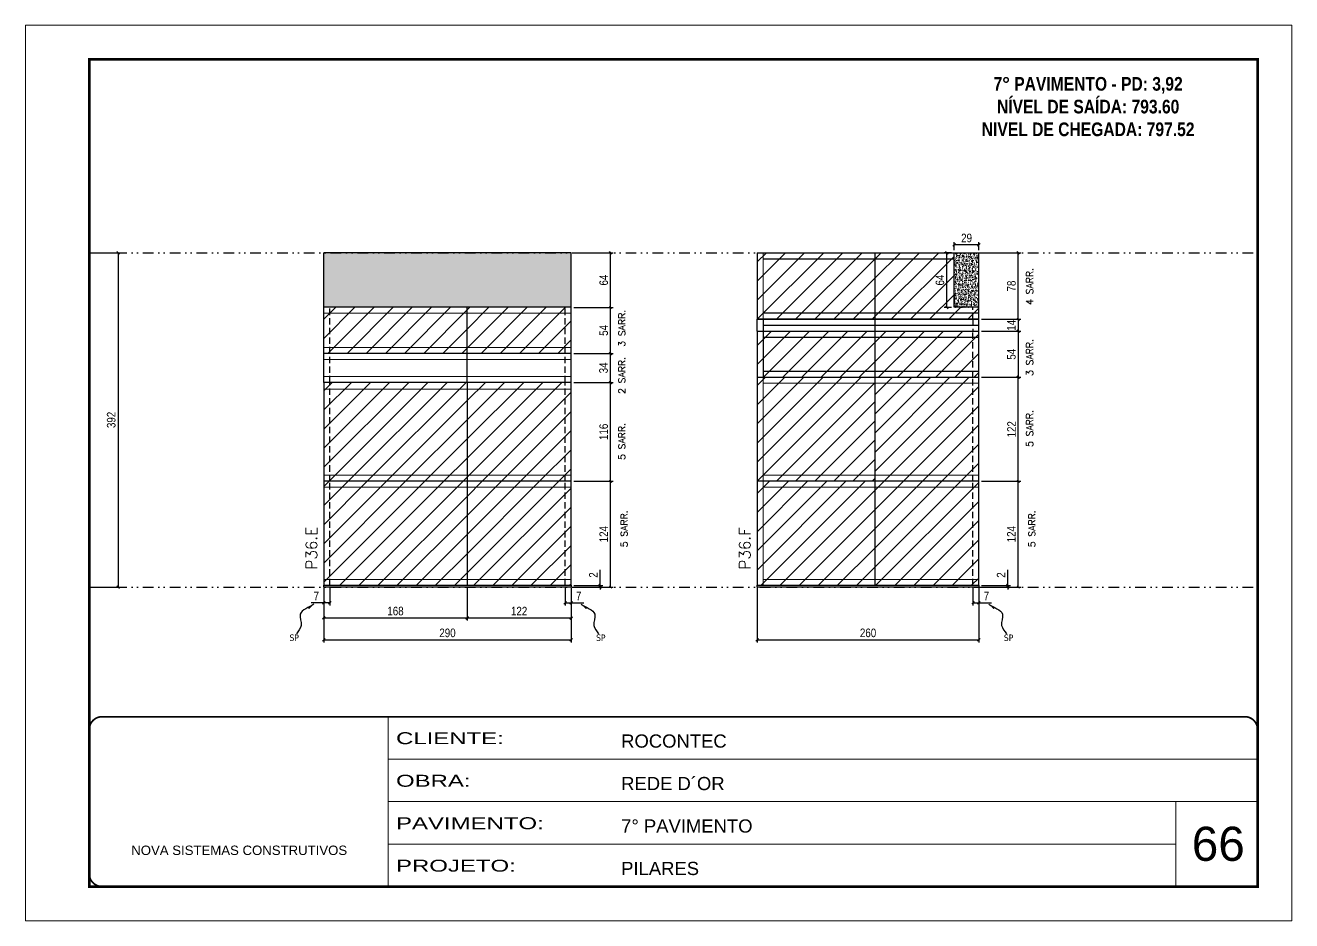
# Model space of a CAD drawing. Extents: x 28748 to 35002, y 14885 to 43501.
# Drawn here: x 30333 to 31818, y 24074 to 25124 of the extents above; entities that cross this region are included whole.
import ezdxf

# ---------------------------------------------------------------- set-up
doc = ezdxf.new("R2010")
doc.units = 0
for name, pattern in [('CONTINUO', [0]), ('DASHED', [0.75, 0.5, -0.25]), ('DIVIDE2', [0.625, 0.25, -0.125, 0, -0.125, 0, -0.125]), ('HIDDEN', [0.375, 0.25, -0.125])]:
    doc.linetypes.add(name, pattern=pattern)
for name, color, linetype, lineweight in [('CARIMBO', 255, 'Continuous', 9), ('Folhas', 255, 'Continuous', 9), ('Hachura', 251, 'Continuous', 9), ('Sarr 2.2x7', 40, 'Continuous', 9), ('SARRAFO DE PRESSAO', 251, 'DASHED', 9), ('Texto Seção', 7, 'Continuous', 15)]:
    doc.layers.add(name, color=color, linetype=linetype, lineweight=lineweight)
for name, color, linetype in [('COTA', 241, 'Continuous'), ('NOMENCLATURA', 7, 'Continuous'), ('Nível', 160, 'Continuous'), ('Painéis', 200, 'Continuous'), ('SARR_2.2x7', 40, 'Continuous'), ('Sarrafo de Pressão', 42, 'HIDDEN'), ('texto', 7, 'Continuous')]:
    doc.layers.add(name, color=color, linetype=linetype)
doc.styles.add('ARIAL', font='arial.ttf')
doc.styles.add('COTA TECNICA', font='techl___.ttf', dxfattribs={"height": 10})
doc.styles.add('COTA TECNICA-50', font='techl___.ttf', dxfattribs={"height": 10})
doc.styles.add('REGUA-120', font='ROMANS.shx', dxfattribs={"height": 15})
doc.styles.add('ROMANC', font='techb___.ttf', dxfattribs={"height": 2.5})
doc.styles.add('ROMANS', font='romans.shx')
doc.styles.get("Standard").update_dxf_attribs({"font": 'arial.ttf'})
doc.styles.add('Tecnologia', font='')
doc.styles.get('Tecnologia').set_extended_font_data('Forgotten Futurist')
doc.dimstyles.new('COTA PAINEL-50', dxfattribs={"dimtxt": 10, "dimasz": 3, "dimexe": 3, "dimexo": 3, "dimgap": 3, "dimtad": 1, "dimdec": 1, "dimzin": 12, "dimdsep": 46, "dimtxsty": 'COTA TECNICA-50', "dimblk1": 'OBLIQUE', "dimblk2": 'OBLIQUE', "dimsah": 1, "dimcen": 0.9, "dimclrd": 4, "dimclre": 4, "dimclrt": 240, "dimadec": 1, "dimazin": 3, "dimtfac": 1, "dimtdec": 1, "dimtmove": 0, "dimatfit": 3, "dimfxl": 1, "dimtolj": 1, "dimtzin": 12, "dimarcsym": 0})
doc.dimstyles.new('PAINEL', dxfattribs={"dimtxt": 10, "dimasz": 3, "dimexe": 3, "dimexo": 3, "dimgap": 3, "dimtad": 1, "dimdec": 1, "dimzin": 12, "dimdsep": 46, "dimtxsty": 'COTA TECNICA', "dimblk1": 'OBLIQUE', "dimblk2": 'OBLIQUE', "dimsah": 1, "dimcen": 0.9, "dimclrd": 4, "dimclre": 4, "dimclrt": 240, "dimadec": 1, "dimazin": 3, "dimtfac": 1, "dimtdec": 1, "dimtmove": 0, "dimatfit": 3, "dimfxl": 1, "dimtolj": 1, "dimtzin": 12, "dimarcsym": 0})
doc.dimstyles.get("Standard").update_dxf_attribs({"dimtxt": 0.18, "dimasz": 0.18, "dimexe": 0.18, "dimexo": 0.0625, "dimgap": 0.09, "dimtad": 0, "dimtih": 1, "dimtoh": 1, "dimdec": 4, "dimzin": 0, "dimdsep": 46, "dimtxsty": 'Standard', "dimcen": 0.09, "dimadec": 0, "dimazin": 0, "dimtfac": 1, "dimtdec": 4, "dimtofl": 0, "dimtmove": 0, "dimatfit": 3, "dimfxl": 1, "dimtolj": 1, "dimtzin": 0, "dimarcsym": 0})
pattern_1 = [(45, (22615.809, 35600.31), (-11.22532, 11.22532), [])]
pattern_2 = [(45, (-98687.658, -2076.637), (-11.2253202, 11.2253202), [])]

# ---------------------------------------------------------------- blocks, each defined once
blk = doc.blocks.new('9999999999')
at = {"color": 30, "linetype": 'CONTINUO'}
for p, q in [((98564.6, 34230.2), (98564.6, 34429.4)), ((98564.6, 34379.6), (99584, 34379.6)), ((98564.6, 34329.8), (99488, 34329.8)), ((99584, 34329.8), (99488, 34329.8)), ((99488, 34329.8), (99488, 34230.2)), ((98564.6, 34280), (99488, 34280))]:
    blk.add_line(p, q, dxfattribs=at)
at = {"color": 30, "linetype": 'CONTINUO', "const_width": 2}
blk.add_lwpolyline([(99584, 34230.2), (99584, 34414.4, 0.414214), (99569, 34429.4), (98229, 34429.4, 0.414214), (98214, 34414.4), (98214, 34245.2, 0.414214), (98229, 34230.2), (99584, 34230.2)], format="xyb", dxfattribs=at)
at = {"layer": 'Folhas'}
blk.add_lwpolyline([(98139, 34190.2), (99624, 34190.2), (99624, 35240.2), (98139, 35240.2)], close=True, dxfattribs=at)
at = {"layer": 'Folhas', "color": 30, "const_width": 3}
blk.add_lwpolyline([(98214, 34230.2), (99584, 34230.2), (99584, 35200.2), (98214, 35200.2)], close=True, dxfattribs=at)
at = {"color": 7, "linetype": 'Continuous', "ltscale": 5, "style": 'ARIAL'}
for s, height, p in [('ROCONTEC', 15.48, (98837.7, 34393.1)), ('REDE D´OR', 15.48, (98837.7, 34343.3)), ('7° PAVIMENTO', 15.483, (98837.7, 34293.5)), ('NOVA SISTEMAS CONSTRUTIVOS', 11.059, (98263.2, 34267.2)), ('PILARES', 15.48, (98837.7, 34243.7))]:
    blk.add_text(s, height=height, dxfattribs=at).set_placement(p)
at = {"layer": 'Folhas', "color": 7, "style": 'Tecnologia', "width": 1.5}
for s, p in [('CLIENTE:', (98573.7, 34397.2)), ('OBRA:', (98573.7, 34347.3)), ('PAVIMENTO:', (98573.7, 34297.5)), ('PROJETO:', (98573.7, 34247.7))]:
    blk.add_text(s, height=14, dxfattribs=at).set_placement(p)
blk = doc.blocks.new('_Oblique')
at = {"color": 0, "linetype": 'ByBlock', "lineweight": -2}
blk.add_line((-0.5, -0.5), (0.5, 0.5), dxfattribs=at)
blk = doc.blocks.new('*D2034')
at = {"layer": 'COTA', "color": 4, "linetype": 'ByBlock', "lineweight": -2, "transparency": 16777216}
for p, q in [((30411.3, 24856.8), (30445.3, 24856.8)), ((30442.3, 24856.8), (30442.3, 24464.8)), ((30411.3, 24464.8), (30445.3, 24464.8))]:
    blk.add_line(p, q, dxfattribs=at)
at = {"layer": 'Defpoints', "color": 0, "linetype": 'ByBlock', "transparency": 16777216}
for p in [(30408.3, 24856.8), (30408.3, 24464.8), (30442.3, 24464.8)]:
    blk.add_point(p, dxfattribs=at)
at = {"layer": 'COTA', "color": 4, "linetype": 'ByBlock', "lineweight": -2, "transparency": 16777216, "xscale": 3, "yscale": 3, "zscale": 3}
for p, rotation in [((30442.3, 24856.8), 90), ((30442.3, 24464.8), 270)]:
    blk.add_blockref('_Oblique', p, dxfattribs=dict(at, rotation=rotation))
at = {"layer": 'COTA', "color": 240, "linetype": 'ByBlock', "transparency": 16777216, "insert": (30434.1, 24660.8), "char_height": 10, "attachment_point": 5, "rotation": 90, "style": 'COTA TECNICA'}
blk.add_mtext('\\A1;392', dxfattribs=at)
blk = doc.blocks.new('*D1281')
at = {"layer": 'COTA', "color": 4, "lineweight": -2, "transparency": 16777216}
for p, q in [((30683.4, 24463.8), (30683.4, 24399.9)), ((30973.4, 24463.8), (30973.4, 24399.9)), ((30683.4, 24402.9), (30973.4, 24402.9))]:
    blk.add_line(p, q, dxfattribs=at)
at = {"layer": 'Defpoints', "color": 0, "transparency": 16777216}
for p in [(30683.4, 24466.8), (30973.4, 24466.8), (30973.4, 24402.9)]:
    blk.add_point(p, dxfattribs=at)
at = {"layer": 'COTA', "color": 4, "lineweight": -2, "transparency": 16777216, "xscale": 3, "yscale": 3, "zscale": 3, "rotation": 180}
blk.add_blockref('_Oblique', (30683.4, 24402.9), dxfattribs=at)
at = {"layer": 'COTA', "color": 4, "lineweight": -2, "transparency": 16777216, "xscale": 3, "yscale": 3, "zscale": 3}
blk.add_blockref('_Oblique', (30973.4, 24402.9), dxfattribs=at)
at = {"layer": 'COTA', "color": 240, "transparency": 16777216, "insert": (30828.4, 24411), "char_height": 10, "attachment_point": 5, "style": 'COTA TECNICA'}
blk.add_mtext('\\A1;290', dxfattribs=at)
blk = doc.blocks.new('*D1282')
at = {"layer": 'COTA', "color": 4, "lineweight": -2, "transparency": 16777216}
for p, q in [((30683.4, 24461.8), (30683.4, 24443.3)), ((30690.4, 24463.8), (30690.4, 24443.3)), ((30683.4, 24446.3), (30668.7, 24446.3)), ((30690.4, 24446.3), (30683.4, 24446.3))]:
    blk.add_line(p, q, dxfattribs=at)
at = {"layer": 'Defpoints', "color": 0, "transparency": 16777216}
for p in [(30683.4, 24464.8), (30690.4, 24466.8), (30683.4, 24446.3)]:
    blk.add_point(p, dxfattribs=at)
at = {"layer": 'COTA', "color": 4, "lineweight": -2, "transparency": 16777216, "xscale": 3, "yscale": 3, "zscale": 3, "rotation": 180}
blk.add_blockref('_Oblique', (30683.4, 24446.3), dxfattribs=at)
at = {"layer": 'COTA', "color": 4, "lineweight": -2, "transparency": 16777216, "xscale": 3, "yscale": 3, "zscale": 3}
blk.add_blockref('_Oblique', (30690.4, 24446.3), dxfattribs=at)
at = {"layer": 'COTA', "color": 240, "transparency": 16777216, "insert": (30674.6, 24454.4), "char_height": 10, "attachment_point": 5, "style": 'COTA TECNICA-50'}
blk.add_mtext('\\A1;7', dxfattribs=at)
blk = doc.blocks.new('*D1283')
at = {"layer": 'COTA', "color": 4, "lineweight": -2, "transparency": 16777216}
for p, q in [((30966.4, 24463.8), (30966.4, 24443.3)), ((30973.4, 24461.8), (30973.4, 24443.3)), ((30966.4, 24446.3), (30973.4, 24446.3)), ((30973.4, 24446.3), (30988.2, 24446.3))]:
    blk.add_line(p, q, dxfattribs=at)
at = {"layer": 'Defpoints', "color": 0, "transparency": 16777216}
for p in [(30966.4, 24466.8), (30973.4, 24464.8), (30973.4, 24446.3)]:
    blk.add_point(p, dxfattribs=at)
at = {"layer": 'COTA', "color": 4, "lineweight": -2, "transparency": 16777216, "xscale": 3, "yscale": 3, "zscale": 3, "rotation": 180}
blk.add_blockref('_Oblique', (30966.4, 24446.3), dxfattribs=at)
at = {"layer": 'COTA', "color": 4, "lineweight": -2, "transparency": 16777216, "xscale": 3, "yscale": 3, "zscale": 3}
blk.add_blockref('_Oblique', (30973.4, 24446.3), dxfattribs=at)
at = {"layer": 'COTA', "color": 240, "transparency": 16777216, "insert": (30982.3, 24454.4), "char_height": 10, "attachment_point": 5, "style": 'COTA TECNICA-50'}
blk.add_mtext('\\A1;7', dxfattribs=at)
blk = doc.blocks.new('*D1284')
at = {"layer": 'COTA', "color": 4, "lineweight": -2, "transparency": 16777216}
for p, q in [((30976.4, 24588.8), (31022.7, 24588.8)), ((31019.7, 24464.8), (31019.7, 24588.8)), ((30976.4, 24464.8), (31022.7, 24464.8))]:
    blk.add_line(p, q, dxfattribs=at)
at = {"layer": 'Defpoints', "color": 0, "transparency": 16777216}
for p in [(30973.4, 24588.8), (31019.7, 24588.8), (30973.4, 24464.8)]:
    blk.add_point(p, dxfattribs=at)
at = {"layer": 'COTA', "color": 4, "lineweight": -2, "transparency": 16777216, "xscale": 3, "yscale": 3, "zscale": 3}
for p, rotation in [((31019.7, 24588.8), 90), ((31019.7, 24464.8), 270)]:
    blk.add_blockref('_Oblique', p, dxfattribs=dict(at, rotation=rotation))
at = {"layer": 'COTA', "color": 240, "transparency": 16777216, "insert": (31011.6, 24526.8), "char_height": 10, "attachment_point": 5, "rotation": 90, "style": 'COTA TECNICA-50'}
blk.add_mtext('\\A1;124', dxfattribs=at)
blk = doc.blocks.new('*D1285')
at = {"layer": 'COTA', "color": 4, "lineweight": -2, "transparency": 16777216}
for p, q in [((31007.4, 24466.8), (31007.4, 24484.9)), ((30976.4, 24466.8), (31010.4, 24466.8)), ((30976.4, 24464.8), (31010.4, 24464.8)), ((31007.4, 24464.8), (31007.4, 24466.8)), ((31007.4, 24464.8), (31007.4, 24461.8))]:
    blk.add_line(p, q, dxfattribs=at)
at = {"layer": 'Defpoints', "color": 0, "transparency": 16777216}
for p in [(30973.4, 24466.8), (30973.4, 24464.8), (31007.4, 24464.8)]:
    blk.add_point(p, dxfattribs=at)
at = {"layer": 'COTA', "color": 4, "lineweight": -2, "transparency": 16777216, "xscale": 3, "yscale": 3, "zscale": 3}
for p, rotation in [((31007.4, 24466.8), 270), ((31007.4, 24464.8), 90)]:
    blk.add_blockref('_Oblique', p, dxfattribs=dict(at, rotation=rotation))
at = {"layer": 'COTA', "color": 240, "transparency": 16777216, "insert": (30999.4, 24478.9), "char_height": 10, "attachment_point": 5, "rotation": 90, "style": 'COTA TECNICA-50'}
blk.add_mtext('\\A1;2', dxfattribs=at)
blk = doc.blocks.new('*D1286')
at = {"layer": 'COTA', "color": 4, "linetype": 'ByBlock', "lineweight": -2, "transparency": 16777216}
for p, q in [((30976.4, 24704.8), (31022.7, 24704.8)), ((31019.7, 24588.8), (31019.7, 24704.8)), ((30976.4, 24588.8), (31022.7, 24588.8))]:
    blk.add_line(p, q, dxfattribs=at)
at = {"layer": 'Defpoints', "color": 0, "linetype": 'ByBlock', "transparency": 16777216}
for p in [(30973.4, 24704.8), (31019.7, 24704.8), (30973.4, 24588.8)]:
    blk.add_point(p, dxfattribs=at)
at = {"layer": 'COTA', "color": 4, "linetype": 'ByBlock', "lineweight": -2, "transparency": 16777216, "xscale": 3, "yscale": 3, "zscale": 3}
for p, rotation in [((31019.7, 24704.8), 90), ((31019.7, 24588.8), 270)]:
    blk.add_blockref('_Oblique', p, dxfattribs=dict(at, rotation=rotation))
at = {"layer": 'COTA', "color": 240, "linetype": 'ByBlock', "transparency": 16777216, "insert": (31011.6, 24646.8), "char_height": 10, "attachment_point": 5, "rotation": 90, "style": 'COTA TECNICA'}
blk.add_mtext('\\A1;116', dxfattribs=at)
blk = doc.blocks.new('*D1287')
at = {"layer": 'COTA', "color": 4, "linetype": 'ByBlock', "lineweight": -2, "transparency": 16777216}
for p, q in [((30683.4, 24463.8), (30683.4, 24425.5)), ((30851.4, 24463.8), (30851.4, 24425.5)), ((30683.4, 24428.5), (30851.4, 24428.5))]:
    blk.add_line(p, q, dxfattribs=at)
at = {"layer": 'Defpoints', "color": 0, "linetype": 'ByBlock', "transparency": 16777216}
for p in [(30683.4, 24466.8), (30851.4, 24466.8), (30851.4, 24428.5)]:
    blk.add_point(p, dxfattribs=at)
at = {"layer": 'COTA', "color": 4, "linetype": 'ByBlock', "lineweight": -2, "transparency": 16777216, "xscale": 3, "yscale": 3, "zscale": 3, "rotation": 180}
blk.add_blockref('_Oblique', (30683.4, 24428.5), dxfattribs=at)
at = {"layer": 'COTA', "color": 4, "linetype": 'ByBlock', "lineweight": -2, "transparency": 16777216, "xscale": 3, "yscale": 3, "zscale": 3}
blk.add_blockref('_Oblique', (30851.4, 24428.5), dxfattribs=at)
at = {"layer": 'COTA', "color": 240, "linetype": 'ByBlock', "transparency": 16777216, "insert": (30767.4, 24436.6), "char_height": 10, "attachment_point": 5, "style": 'COTA TECNICA'}
blk.add_mtext('\\A1;168', dxfattribs=at)
blk = doc.blocks.new('*D2035')
at = {"layer": 'COTA', "color": 4, "linetype": 'ByBlock', "lineweight": -2, "transparency": 16777216}
for p, q in [((30851.4, 24463.8), (30851.4, 24425.5)), ((30973.4, 24461.8), (30973.4, 24425.5)), ((30851.4, 24428.5), (30973.4, 24428.5))]:
    blk.add_line(p, q, dxfattribs=at)
at = {"layer": 'Defpoints', "color": 0, "linetype": 'ByBlock', "transparency": 16777216}
for p in [(30851.4, 24466.8), (30973.4, 24464.8), (30973.4, 24428.5)]:
    blk.add_point(p, dxfattribs=at)
at = {"layer": 'COTA', "color": 4, "linetype": 'ByBlock', "lineweight": -2, "transparency": 16777216, "xscale": 3, "yscale": 3, "zscale": 3, "rotation": 180}
blk.add_blockref('_Oblique', (30851.4, 24428.5), dxfattribs=at)
at = {"layer": 'COTA', "color": 4, "linetype": 'ByBlock', "lineweight": -2, "transparency": 16777216, "xscale": 3, "yscale": 3, "zscale": 3}
blk.add_blockref('_Oblique', (30973.4, 24428.5), dxfattribs=at)
at = {"layer": 'COTA', "color": 240, "linetype": 'ByBlock', "transparency": 16777216, "insert": (30912.4, 24436.6), "char_height": 10, "attachment_point": 5, "style": 'COTA TECNICA'}
blk.add_mtext('\\A1;122', dxfattribs=at)
blk = doc.blocks.new('*D1288')
at = {"layer": 'COTA', "color": 4, "lineweight": -2, "transparency": 16777216}
for p, q in [((31191.6, 24463.8), (31191.6, 24399.9)), ((31451.6, 24463.8), (31451.6, 24399.9)), ((31191.6, 24402.9), (31451.6, 24402.9))]:
    blk.add_line(p, q, dxfattribs=at)
at = {"layer": 'Defpoints', "color": 0, "transparency": 16777216}
for p in [(31191.6, 24466.8), (31451.6, 24466.8), (31451.6, 24402.9)]:
    blk.add_point(p, dxfattribs=at)
at = {"layer": 'COTA', "color": 4, "lineweight": -2, "transparency": 16777216, "xscale": 3, "yscale": 3, "zscale": 3, "rotation": 180}
blk.add_blockref('_Oblique', (31191.6, 24402.9), dxfattribs=at)
at = {"layer": 'COTA', "color": 4, "lineweight": -2, "transparency": 16777216, "xscale": 3, "yscale": 3, "zscale": 3}
blk.add_blockref('_Oblique', (31451.6, 24402.9), dxfattribs=at)
at = {"layer": 'COTA', "color": 240, "transparency": 16777216, "insert": (31321.6, 24411), "char_height": 10, "attachment_point": 5, "style": 'COTA TECNICA'}
blk.add_mtext('\\A1;260', dxfattribs=at)
blk = doc.blocks.new('*D1289')
at = {"layer": 'COTA', "color": 4, "lineweight": -2, "transparency": 16777216}
for p, q in [((31444.6, 24463.8), (31444.6, 24443.3)), ((31451.6, 24461.8), (31451.6, 24443.3)), ((31444.6, 24446.3), (31451.6, 24446.3)), ((31451.6, 24446.3), (31466.3, 24446.3))]:
    blk.add_line(p, q, dxfattribs=at)
at = {"layer": 'Defpoints', "color": 0, "transparency": 16777216}
for p in [(31444.6, 24466.8), (31451.6, 24464.8), (31451.6, 24446.3)]:
    blk.add_point(p, dxfattribs=at)
at = {"layer": 'COTA', "color": 4, "lineweight": -2, "transparency": 16777216, "xscale": 3, "yscale": 3, "zscale": 3, "rotation": 180}
blk.add_blockref('_Oblique', (31444.6, 24446.3), dxfattribs=at)
at = {"layer": 'COTA', "color": 4, "lineweight": -2, "transparency": 16777216, "xscale": 3, "yscale": 3, "zscale": 3}
blk.add_blockref('_Oblique', (31451.6, 24446.3), dxfattribs=at)
at = {"layer": 'COTA', "color": 240, "transparency": 16777216, "insert": (31460.4, 24454.4), "char_height": 10, "attachment_point": 5, "style": 'COTA TECNICA-50'}
blk.add_mtext('\\A1;7', dxfattribs=at)
blk = doc.blocks.new('*D1290')
at = {"layer": 'COTA', "color": 4, "lineweight": -2, "transparency": 16777216}
for p, q in [((31454.6, 24588.8), (31500.8, 24588.8)), ((31497.8, 24464.8), (31497.8, 24588.8)), ((31454.6, 24464.8), (31500.8, 24464.8))]:
    blk.add_line(p, q, dxfattribs=at)
at = {"layer": 'Defpoints', "color": 0, "transparency": 16777216}
for p in [(31451.6, 24588.8), (31497.8, 24588.8), (31451.6, 24464.8)]:
    blk.add_point(p, dxfattribs=at)
at = {"layer": 'COTA', "color": 4, "lineweight": -2, "transparency": 16777216, "xscale": 3, "yscale": 3, "zscale": 3}
for p, rotation in [((31497.8, 24588.8), 90), ((31497.8, 24464.8), 270)]:
    blk.add_blockref('_Oblique', p, dxfattribs=dict(at, rotation=rotation))
at = {"layer": 'COTA', "color": 240, "transparency": 16777216, "insert": (31489.7, 24526.8), "char_height": 10, "attachment_point": 5, "rotation": 90, "style": 'COTA TECNICA-50'}
blk.add_mtext('\\A1;124', dxfattribs=at)
blk = doc.blocks.new('*D1291')
at = {"layer": 'COTA', "color": 4, "lineweight": -2, "transparency": 16777216}
for p, q in [((31485.6, 24466.8), (31485.6, 24484.9)), ((31454.6, 24466.8), (31488.6, 24466.8)), ((31454.6, 24464.8), (31488.6, 24464.8)), ((31485.6, 24464.8), (31485.6, 24466.8)), ((31485.6, 24464.8), (31485.6, 24461.8))]:
    blk.add_line(p, q, dxfattribs=at)
at = {"layer": 'Defpoints', "color": 0, "transparency": 16777216}
for p in [(31451.6, 24466.8), (31451.6, 24464.8), (31485.6, 24464.8)]:
    blk.add_point(p, dxfattribs=at)
at = {"layer": 'COTA', "color": 4, "lineweight": -2, "transparency": 16777216, "xscale": 3, "yscale": 3, "zscale": 3}
for p, rotation in [((31485.6, 24466.8), 270), ((31485.6, 24464.8), 90)]:
    blk.add_blockref('_Oblique', p, dxfattribs=dict(at, rotation=rotation))
at = {"layer": 'COTA', "color": 240, "transparency": 16777216, "insert": (31477.6, 24478.9), "char_height": 10, "attachment_point": 5, "rotation": 90, "style": 'COTA TECNICA-50'}
blk.add_mtext('\\A1;2', dxfattribs=at)
blk = doc.blocks.new('*D1292')
at = {"layer": 'COTA', "color": 4, "linetype": 'ByBlock', "lineweight": -2, "transparency": 16777216}
for p, q in [((31454.6, 24710.8), (31500.8, 24710.8)), ((31497.8, 24588.8), (31497.8, 24710.8)), ((31454.6, 24588.8), (31500.8, 24588.8))]:
    blk.add_line(p, q, dxfattribs=at)
at = {"layer": 'Defpoints', "color": 0, "linetype": 'ByBlock', "transparency": 16777216}
for p in [(31451.6, 24710.8), (31497.8, 24710.8), (31451.6, 24588.8)]:
    blk.add_point(p, dxfattribs=at)
at = {"layer": 'COTA', "color": 4, "linetype": 'ByBlock', "lineweight": -2, "transparency": 16777216, "xscale": 3, "yscale": 3, "zscale": 3}
for p, rotation in [((31497.8, 24710.8), 90), ((31497.8, 24588.8), 270)]:
    blk.add_blockref('_Oblique', p, dxfattribs=dict(at, rotation=rotation))
at = {"layer": 'COTA', "color": 240, "linetype": 'ByBlock', "transparency": 16777216, "insert": (31489.8, 24649.8), "char_height": 10, "attachment_point": 5, "rotation": 90, "style": 'COTA TECNICA'}
blk.add_mtext('\\A1;122', dxfattribs=at)
blk = doc.blocks.new('*D1981')
at = {"layer": 'COTA', "color": 4, "linetype": 'ByBlock', "lineweight": -2, "transparency": 16777216}
for p, q in [((31454.6, 24856.8), (31500.8, 24856.8)), ((31497.8, 24778.8), (31497.8, 24856.8)), ((31454.6, 24778.8), (31500.8, 24778.8))]:
    blk.add_line(p, q, dxfattribs=at)
at = {"layer": 'Defpoints', "color": 0, "linetype": 'ByBlock', "transparency": 16777216}
for p in [(31451.6, 24856.8), (31497.8, 24856.8), (31451.6, 24778.8)]:
    blk.add_point(p, dxfattribs=at)
at = {"layer": 'COTA', "color": 4, "linetype": 'ByBlock', "lineweight": -2, "transparency": 16777216, "xscale": 3, "yscale": 3, "zscale": 3}
for p, rotation in [((31497.8, 24856.8), 90), ((31497.8, 24778.8), 270)]:
    blk.add_blockref('_Oblique', p, dxfattribs=dict(at, rotation=rotation))
at = {"layer": 'COTA', "color": 240, "linetype": 'ByBlock', "transparency": 16777216, "insert": (31489.7, 24817.8), "char_height": 10, "attachment_point": 5, "rotation": 90, "style": 'COTA TECNICA'}
blk.add_mtext('\\A1;78', dxfattribs=at)
blk = doc.blocks.new('*D1982')
at = {"layer": 'COTA', "color": 4, "linetype": 'ByBlock', "lineweight": -2, "transparency": 16777216}
for p, q in [((31419.6, 24856.8), (31411, 24856.8)), ((31414, 24792.8), (31414, 24856.8)), ((31419.6, 24792.8), (31411, 24792.8))]:
    blk.add_line(p, q, dxfattribs=at)
at = {"layer": 'Defpoints', "color": 0, "linetype": 'ByBlock', "transparency": 16777216}
for p in [(31414, 24856.8), (31422.6, 24856.8), (31422.6, 24792.8)]:
    blk.add_point(p, dxfattribs=at)
at = {"layer": 'COTA', "color": 4, "linetype": 'ByBlock', "lineweight": -2, "transparency": 16777216, "xscale": 3, "yscale": 3, "zscale": 3}
for p, rotation in [((31414, 24856.8), 90), ((31414, 24792.8), 270)]:
    blk.add_blockref('_Oblique', p, dxfattribs=dict(at, rotation=rotation))
at = {"layer": 'COTA', "color": 240, "linetype": 'ByBlock', "transparency": 16777216, "insert": (31405.9, 24824.8), "char_height": 10, "attachment_point": 5, "rotation": 90, "style": 'COTA TECNICA'}
blk.add_mtext('\\A1;64', dxfattribs=at)
blk = doc.blocks.new('*D1983')
at = {"layer": 'COTA', "color": 4, "linetype": 'ByBlock', "lineweight": -2, "transparency": 16777216}
for p, q in [((31422.6, 24859.8), (31422.6, 24869.1)), ((31451.6, 24866.1), (31422.6, 24866.1)), ((31451.6, 24859.8), (31451.6, 24869.1))]:
    blk.add_line(p, q, dxfattribs=at)
at = {"layer": 'Defpoints', "color": 0, "linetype": 'ByBlock', "transparency": 16777216}
for p in [(31422.6, 24866.1), (31422.6, 24856.8), (31451.6, 24856.8)]:
    blk.add_point(p, dxfattribs=at)
at = {"layer": 'COTA', "color": 4, "linetype": 'ByBlock', "lineweight": -2, "transparency": 16777216, "xscale": 3, "yscale": 3, "zscale": 3, "rotation": 180}
blk.add_blockref('_Oblique', (31422.6, 24866.1), dxfattribs=at)
at = {"layer": 'COTA', "color": 4, "linetype": 'ByBlock', "lineweight": -2, "transparency": 16777216, "xscale": 3, "yscale": 3, "zscale": 3}
blk.add_blockref('_Oblique', (31451.6, 24866.1), dxfattribs=at)
at = {"layer": 'COTA', "color": 240, "linetype": 'ByBlock', "transparency": 16777216, "insert": (31437.1, 24874.1), "char_height": 10, "attachment_point": 5, "style": 'COTA TECNICA'}
blk.add_mtext('\\A1;29', dxfattribs=at)
blk = doc.blocks.new('*D1985')
at = {"layer": 'COTA', "color": 4, "lineweight": -2, "transparency": 16777216}
for p, q in [((30976.4, 24738.8), (31022.7, 24738.8)), ((31019.7, 24704.8), (31019.7, 24738.8)), ((30976.4, 24704.8), (31022.7, 24704.8))]:
    blk.add_line(p, q, dxfattribs=at)
at = {"layer": 'Defpoints', "color": 0, "transparency": 16777216}
for p in [(30973.4, 24738.8), (31019.7, 24738.8), (30973.4, 24704.8)]:
    blk.add_point(p, dxfattribs=at)
at = {"layer": 'COTA', "color": 4, "lineweight": -2, "transparency": 16777216, "xscale": 3, "yscale": 3, "zscale": 3}
for p, rotation in [((31019.7, 24738.8), 90), ((31019.7, 24704.8), 270)]:
    blk.add_blockref('_Oblique', p, dxfattribs=dict(at, rotation=rotation))
at = {"layer": 'COTA', "color": 240, "transparency": 16777216, "insert": (31011.4, 24721.8), "char_height": 10, "attachment_point": 5, "rotation": 90, "style": 'COTA TECNICA'}
blk.add_mtext('\\A1;34', dxfattribs=at)
blk = doc.blocks.new('*D1986')
at = {"layer": 'COTA', "color": 4, "lineweight": -2, "transparency": 16777216}
for p, q in [((30976.4, 24856.8), (31022.7, 24856.8)), ((31019.7, 24792.8), (31019.7, 24856.8)), ((30976.4, 24792.8), (31022.7, 24792.8))]:
    blk.add_line(p, q, dxfattribs=at)
at = {"layer": 'Defpoints', "color": 0, "transparency": 16777216}
for p in [(30973.4, 24856.8), (31019.7, 24856.8), (30973.4, 24792.8)]:
    blk.add_point(p, dxfattribs=at)
at = {"layer": 'COTA', "color": 4, "lineweight": -2, "transparency": 16777216, "xscale": 3, "yscale": 3, "zscale": 3}
for p, rotation in [((31019.7, 24856.8), 90), ((31019.7, 24792.8), 270)]:
    blk.add_blockref('_Oblique', p, dxfattribs=dict(at, rotation=rotation))
at = {"layer": 'COTA', "color": 240, "transparency": 16777216, "insert": (31011.6, 24824.8), "char_height": 10, "attachment_point": 5, "rotation": 90, "style": 'COTA TECNICA'}
blk.add_mtext('\\A1;64', dxfattribs=at)
blk = doc.blocks.new('*D2402')
at = {"layer": 'COTA', "color": 4, "lineweight": -2, "transparency": 16777216}
for p, q in [((30976.4, 24792.8), (31022.7, 24792.8)), ((31019.7, 24738.8), (31019.7, 24792.8)), ((30976.4, 24738.8), (31022.7, 24738.8))]:
    blk.add_line(p, q, dxfattribs=at)
at = {"layer": 'Defpoints', "color": 0, "transparency": 16777216}
for p in [(30973.4, 24792.8), (31019.7, 24792.8), (30973.4, 24738.8)]:
    blk.add_point(p, dxfattribs=at)
at = {"layer": 'COTA', "color": 4, "lineweight": -2, "transparency": 16777216, "xscale": 3, "yscale": 3, "zscale": 3}
for p, rotation in [((31019.7, 24792.8), 90), ((31019.7, 24738.8), 270)]:
    blk.add_blockref('_Oblique', p, dxfattribs=dict(at, rotation=rotation))
at = {"layer": 'COTA', "color": 240, "transparency": 16777216, "insert": (31011.6, 24765.8), "char_height": 10, "attachment_point": 5, "rotation": 90, "style": 'COTA TECNICA'}
blk.add_mtext('\\A1;54', dxfattribs=at)
blk = doc.blocks.new('*D2403')
at = {"layer": 'COTA', "color": 4, "lineweight": -2, "transparency": 16777216}
for p, q in [((31454.6, 24764.8), (31500.8, 24764.8)), ((31497.8, 24764.8), (31497.8, 24710.8)), ((31454.6, 24710.8), (31500.8, 24710.8))]:
    blk.add_line(p, q, dxfattribs=at)
at = {"layer": 'Defpoints', "color": 0, "transparency": 16777216}
for p in [(31451.6, 24764.8), (31451.6, 24710.8), (31497.8, 24710.8)]:
    blk.add_point(p, dxfattribs=at)
at = {"layer": 'COTA', "color": 4, "lineweight": -2, "transparency": 16777216, "xscale": 3, "yscale": 3, "zscale": 3}
for p, rotation in [((31497.8, 24764.8), 90), ((31497.8, 24710.8), 270)]:
    blk.add_blockref('_Oblique', p, dxfattribs=dict(at, rotation=rotation))
at = {"layer": 'COTA', "color": 240, "transparency": 16777216, "insert": (31489.7, 24737.8), "char_height": 10, "attachment_point": 5, "rotation": 90, "style": 'COTA TECNICA'}
blk.add_mtext('\\A1;54', dxfattribs=at)
blk = doc.blocks.new('*D2598')
at = {"layer": 'COTA', "color": 4, "lineweight": -2, "transparency": 16777216}
for p, q in [((31454.6, 24778.8), (31500.8, 24778.8)), ((31497.8, 24778.8), (31497.8, 24764.8)), ((31454.6, 24764.8), (31500.8, 24764.8))]:
    blk.add_line(p, q, dxfattribs=at)
at = {"layer": 'Defpoints', "color": 0, "transparency": 16777216}
for p in [(31451.6, 24778.8), (31451.6, 24764.8), (31497.8, 24764.8)]:
    blk.add_point(p, dxfattribs=at)
at = {"layer": 'COTA', "color": 4, "lineweight": -2, "transparency": 16777216, "xscale": 3, "yscale": 3, "zscale": 3}
for p, rotation in [((31497.8, 24778.8), 90), ((31497.8, 24764.8), 270)]:
    blk.add_blockref('_Oblique', p, dxfattribs=dict(at, rotation=rotation))
at = {"layer": 'COTA', "color": 240, "transparency": 16777216, "insert": (31489.7, 24771.8), "char_height": 10, "attachment_point": 5, "rotation": 90, "style": 'COTA TECNICA'}
blk.add_mtext('\\A1;14', dxfattribs=at)

msp = doc.modelspace()

# ---------------------------------------------------------------- hatches: boundary and pattern name
at = {"layer": 'COTA', "linetype": 'ByBlock'}
h = msp.add_hatch(dxfattribs=at)
h.set_pattern_fill('AR-CONC', color=256, scale=0.03)
h.set_pattern_definition([(50, (22615.8086, 35569.31), (5.46554, -0.4781726), [0.5715, -6.2865]), (355, (22615.8086, 35569.31), (-1.0573026, 5.7317054), [0.4572, -5.0292175]), (100.451445, (22616.264, 35569.2703), (4.4082374, 5.2535326), [0.4857003, -5.3427073]), (46.1842, (22615.8086, 35570.834), (8.1323712, -1.26127), [0.85725, -9.42975]), (96.63556, (22616.486, 35570.729), (7.122124, 7.4227837), [0.7285507, -8.014068]), (351.18415, (22615.809, 35570.834), (7.122124, 7.4227837), [0.685799, -7.543792]), (21, (22616.5706, 35570.453), (4.5484317, -3.067956), [0.5715, -6.2865]), (326, (22616.5706, 35570.453), (1.8540609, 5.525639), [0.4572, -5.0292]), (71.451445, (22616.9496, 35570.1975), (6.4024926, 2.457683), [0.4857003, -5.3426981]), (37.5, (22615.8086, 35569.3102), (0.0926581, 2.53665117), [0, -4.96824, 0, -5.1054, 0, -5.04825]), (7.5, (22615.8086, 35569.3102), (2.0045899, 3.00541724), [0, -2.91084, 0, -4.85394, 0, -1.92405]), (327.5, (22614.1093, 35569.3102), (4.06771786, -0.17186232), [0, -1.905, 0, -5.9436, 0, -7.8867]), (317.5, (22613.3473, 35569.31), (4.4438754, 0.7627947), [0, -2.4765, 0, -3.94716, 0, -5.6007])])
h.paths.add_polyline_path([(30939.42, 24792.83), (30973.42, 24792.83), (30973.42, 24856.83), (30683.42, 24856.83), (30683.42, 24792.83)])
h = msp.add_hatch(dxfattribs=at)
h.set_pattern_fill('AR-CONC', color=256, scale=0.03)
h.set_pattern_definition([(50, (-98687.658, -2030.6368), (5.46554007, -0.47817257), [0.5715, -6.2865]), (355, (-98687.658, -2030.637), (-1.05730264, 5.73170536), [0.4572, -5.02921753]), (100.4514447, (-98687.2025, -2030.6766), (4.40823741, 5.25353256), [0.48570026, -5.34270734]), (46.1842, (-98687.658, -2029.113), (8.13237123, -1.26126984), [0.85725, -9.42975]), (96.6355576, (-98686.98, -2029.218), (7.122124, 7.42278374), [0.7285507, -8.01406824]), (351.184151, (-98687.658, -2029.113), (7.122124, 7.42278374), [0.685799, -7.54379196]), (21, (-98686.896, -2029.4938), (4.54843174, -3.06795595), [0.5715, -6.2865]), (326, (-98686.896, -2029.494), (1.85406085, 5.52563898), [0.4572, -5.0292]), (71.451445, (-98686.517, -2029.7494), (6.40249258, 2.45768307), [0.48570026, -5.34269813]), (37.5, (-98687.658, -2030.6368), (0.092658098, 2.536651166), [0, -4.96824, 0, -5.1054, 0, -5.04825]), (7.5, (-98687.658, -2030.6368), (2.004589875, 3.005417245), [0, -2.91084, 0, -4.85394, 0, -1.92405]), (327.5, (-98689.3572, -2030.6368), (4.067717855, -0.17186232), [0, -1.905, 0, -5.9436, 0, -7.8867]), (317.5, (-98690.1192, -2030.6368), (4.44387544, 0.76279473), [0, -2.4765, 0, -3.94716, 0, -5.6007])])
h.paths.add_polyline_path([(31451.57, 24856.83), (31422.57, 24856.83), (31422.57, 24792.83), (31451.57, 24792.83)])
at = {"layer": 'Hachura'}
h = msp.add_hatch(dxfattribs=at)
h.set_pattern_fill('ANSI31', color=256, scale=5)
h.set_pattern_definition(pattern_1)
h.paths.add_polyline_path([(31329.57, 24856.83), (31191.57, 24856.83), (31191.57, 24778.83), (31329.57, 24778.83)])
h = msp.add_hatch(dxfattribs=at)
h.set_pattern_fill('ANSI31', color=256, scale=5)
h.set_pattern_definition(pattern_1)
h.paths.add_polyline_path([(31329.57, 24778.83), (31451.57, 24778.83), (31451.57, 24792.83), (31422.57, 24792.83), (31422.57, 24856.83), (31329.57, 24856.83)])
h = msp.add_hatch(dxfattribs=at)
h.set_pattern_fill('ANSI31', color=256, scale=5)
h.paths.add_polyline_path([(30851.42, 24792.83), (30683.42, 24792.83), (30683.42, 24738.83), (30851.42, 24738.83)])
h = msp.add_hatch(dxfattribs=at)
h.set_pattern_fill('ANSI31', color=256, scale=5)
h.paths.add_polyline_path([(30973.42, 24792.83), (30851.42, 24792.83), (30851.42, 24738.83), (30973.42, 24738.83)])
h = msp.add_hatch(dxfattribs=at)
h.set_pattern_fill('ANSI31', color=256, scale=5)
h.paths.add_polyline_path([(31329.57, 24764.83), (31191.57, 24764.83), (31191.57, 24710.83), (31329.57, 24710.83)])
h = msp.add_hatch(dxfattribs=at)
h.set_pattern_fill('ANSI31', color=256, scale=5)
h.paths.add_polyline_path([(31451.57, 24764.83), (31329.57, 24764.83), (31329.57, 24710.83), (31451.57, 24710.83)])
at = {"layer": 'Hachura', "linetype": 'ByBlock'}
h = msp.add_hatch(dxfattribs=at)
h.set_pattern_fill('ANSI31', color=256, scale=5)
h.set_pattern_definition([(45, (23462.558, 29297.39), (-11.22532, 11.22532), [])])
h.paths.add_polyline_path([(31329.57, 24710.83), (31191.57, 24710.83), (31191.57, 24588.83), (31329.57, 24588.83)])
h = msp.add_hatch(dxfattribs=at)
h.set_pattern_fill('ANSI31', color=256, scale=5)
h.set_pattern_definition(pattern_2)
h.paths.add_polyline_path([(31451.57, 24710.83), (31329.57, 24710.83), (31329.57, 24588.83), (31451.57, 24588.83)])
h = msp.add_hatch(dxfattribs=at)
h.set_pattern_fill('ANSI31', color=256, scale=5)
h.set_pattern_definition(pattern_2)
h.paths.add_polyline_path([(30683.42, 24704.83), (30683.42, 24588.83), (30851.42, 24588.83), (30851.42, 24704.83)])
h = msp.add_hatch(dxfattribs=at)
h.set_pattern_fill('ANSI31', color=256, scale=5)
h.set_pattern_definition(pattern_2)
h.paths.add_polyline_path([(30851.42, 24588.83), (30973.42, 24588.83), (30973.42, 24704.83), (30851.42, 24704.83)])
h = msp.add_hatch(dxfattribs=at)
h.set_pattern_fill('ANSI31', color=256, scale=5)
h.set_pattern_definition(pattern_2)
h.paths.add_polyline_path([(30683.42, 24588.83), (30683.42, 24466.83), (30851.42, 24466.83), (30851.42, 24588.83)])
h = msp.add_hatch(dxfattribs=at)
h.set_pattern_fill('ANSI31', color=256, scale=5)
h.set_pattern_definition(pattern_2)
h.paths.add_polyline_path([(30851.42, 24588.83), (30851.42, 24466.83), (30973.42, 24466.83), (30973.42, 24588.83)])
h = msp.add_hatch(dxfattribs=at)
h.set_pattern_fill('ANSI31', color=256, scale=5)
h.set_pattern_definition(pattern_2)
h.paths.add_polyline_path([(31191.57, 24588.83), (31191.57, 24466.83), (31329.57, 24466.83), (31329.57, 24588.83)])
h = msp.add_hatch(dxfattribs=at)
h.set_pattern_fill('ANSI31', color=256, scale=5)
h.set_pattern_definition(pattern_2)
h.paths.add_polyline_path([(31329.57, 24588.83), (31329.57, 24466.83), (31451.57, 24466.83), (31451.57, 24588.83)])

# ---------------------------------------------------------------- linework, layer by layer
at = {"layer": 'COTA', "linetype": 'ByBlock'}
for p, q in [((30683.42, 24792.83), (30683.42, 24856.83)), ((30973.42, 24856.83), (30683.42, 24856.83)), ((30973.42, 24792.83), (30973.42, 24856.83)), ((31422.57, 24856.83), (31451.57, 24856.83)), ((31451.57, 24792.83), (31451.57, 24856.83))]:
    msp.add_line(p, q, dxfattribs=at)
at = {"layer": 'Nível', "color": 4, "linetype": 'DIVIDE2', "ltscale": 50}
for p, q in [((30408.34, 24856.83), (31778.34, 24856.83)), ((30408.34, 24464.83), (31778.34, 24464.83))]:
    msp.add_line(p, q, dxfattribs=at)
at = {"layer": 'Painéis'}
for p, q in [((31191.57, 24856.83), (31191.57, 24778.83)), ((31191.57, 24856.83), (31422.57, 24856.83)), ((31329.57, 24856.83), (31329.57, 24778.83)), ((31422.57, 24792.83), (31422.57, 24856.83)), ((30683.42, 24738.83), (30683.42, 24792.83)), ((30939.42, 24792.83), (30683.42, 24792.83)), ((30973.42, 24792.83), (30683.42, 24792.83)), ((30851.42, 24738.83), (30851.42, 24792.83)), ((30939.42, 24792.83), (30939.42, 24792.83)), ((30973.42, 24792.83), (30939.42, 24792.83)), ((30973.42, 24738.83), (30973.42, 24792.83)), ((31451.57, 24792.83), (31422.57, 24792.83)), ((31451.57, 24778.83), (31451.57, 24792.83)), ((31451.57, 24792.83), (31451.57, 24792.83)), ((31191.57, 24779.83), (31191.57, 24779.83)), ((31451.57, 24778.83), (31191.57, 24778.83)), ((31451.57, 24778.83), (31191.57, 24778.83)), ((31191.57, 24778.83), (31451.57, 24778.83)), ((31191.57, 24764.83), (31191.57, 24778.83)), ((31329.57, 24778.83), (31329.57, 24764.83)), ((31451.57, 24764.83), (31451.57, 24778.83)), ((31191.57, 24764.83), (31191.57, 24710.83)), ((31191.57, 24764.83), (31451.57, 24764.83)), ((31329.57, 24764.83), (31329.57, 24710.83)), ((31451.57, 24710.83), (31451.57, 24764.83)), ((30683.42, 24704.83), (30683.42, 24738.83)), ((30939.42, 24738.83), (30683.42, 24738.83)), ((30973.42, 24738.83), (30683.42, 24738.83)), ((30851.42, 24704.83), (30851.42, 24738.83)), ((30939.42, 24738.83), (30939.42, 24738.83)), ((30973.42, 24738.83), (30939.42, 24738.83)), ((30973.42, 24704.83), (30973.42, 24738.83)), ((31191.57, 24710.83), (31191.57, 24466.83)), ((31191.57, 24710.83), (31451.57, 24710.83)), ((31329.57, 24710.83), (31329.57, 24466.83)), ((31451.57, 24466.83), (31451.57, 24710.83)), ((30973.42, 24704.83), (30683.42, 24704.83)), ((30973.42, 24704.83), (30683.42, 24704.83)), ((30683.42, 24704.83), (30683.42, 24466.83)), ((30851.42, 24704.83), (30851.42, 24466.83)), ((30973.42, 24466.83), (30973.42, 24704.83)), ((30973.42, 24588.83), (30683.42, 24588.83)), ((31451.57, 24588.83), (31191.57, 24588.83)), ((30683.42, 24466.83), (30973.42, 24466.83)), ((31191.57, 24466.83), (31451.57, 24466.83))]:
    msp.add_line(p, q, dxfattribs=at)
for points in [[(30683.42, 24466.83), (30973.42, 24466.83), (30973.42, 24464.83), (30683.42, 24464.83)], [(31191.57, 24466.83), (31451.57, 24466.83), (31451.57, 24464.83), (31191.57, 24464.83)]]:
    msp.add_lwpolyline(points, close=True, dxfattribs=at)
at = {"layer": 'Sarr 2.2x7'}
for p, q in [((31198.57, 24856.83), (31198.57, 24778.83)), ((30973.42, 24785.83), (30683.42, 24785.83)), ((30973.42, 24745.83), (30683.42, 24745.83)), ((30973.42, 24731.83), (30683.42, 24731.83)), ((30973.42, 24711.83), (30683.42, 24711.83)), ((31198.57, 24710.83), (31198.57, 24588.83)), ((30973.42, 24696.83), (30683.42, 24696.83)), ((31451.57, 24703.83), (31198.57, 24703.83)), ((30973.42, 24595.83), (30683.42, 24595.83)), ((31451.57, 24595.83), (31198.57, 24595.83)), ((30973.42, 24581.83), (30683.42, 24581.83)), ((31198.57, 24588.83), (31198.57, 24466.83)), ((31451.57, 24581.83), (31198.57, 24581.83)), ((30973.42, 24473.83), (30683.42, 24473.83)), ((31451.57, 24473.83), (31198.57, 24473.83)), ((30973.42, 24466.83), (30683.42, 24466.83)), ((31451.57, 24466.83), (31191.57, 24466.83))]:
    msp.add_line(p, q, dxfattribs=at)
at = {"layer": 'Sarr 2.2x7', "linetype": 'Continuous'}
for p, q in [((30683.42, 24699.83), (30683.42, 24702.83)), ((30683.42, 24588.83), (30683.42, 24595.83)), ((30973.42, 24588.83), (30973.42, 24595.83)), ((31191.57, 24588.83), (31191.57, 24595.83)), ((31451.57, 24588.83), (31451.57, 24595.83)), ((30683.42, 24466.83), (30683.42, 24473.83)), ((30973.42, 24466.83), (30973.42, 24473.83)), ((31191.57, 24466.83), (31191.57, 24473.83)), ((31451.57, 24466.83), (31451.57, 24473.83))]:
    msp.add_line(p, q, dxfattribs=at)
at = {"layer": 'SARR_2.2x7'}
for p, q in [((31198.57, 24849.83), (31422.57, 24849.83)), ((31451.57, 24785.83), (31198.57, 24785.83)), ((31198.57, 24778.83), (31198.57, 24764.83)), ((31198.57, 24771.83), (31451.57, 24771.83)), ((31198.57, 24764.83), (31198.57, 24710.83)), ((31198.57, 24757.83), (31451.57, 24757.83)), ((31198.57, 24717.83), (31451.57, 24717.83))]:
    msp.add_line(p, q, dxfattribs=at)
at = {"layer": 'Sarrafo de Pressão', "ltscale": 30}
for p, q in [((30690.42, 24738.83), (30690.42, 24792.83)), ((30966.42, 24738.83), (30966.42, 24792.83)), ((31444.57, 24778.83), (31444.57, 24792.83)), ((31444.57, 24778.83), (31444.57, 24764.83)), ((31444.57, 24710.83), (31444.57, 24764.83)), ((30690.42, 24704.83), (30690.42, 24738.83)), ((30966.42, 24704.83), (30966.42, 24738.83)), ((31444.57, 24588.83), (31444.57, 24710.83)), ((30690.42, 24588.83), (30690.42, 24704.83)), ((30966.42, 24588.83), (30966.42, 24704.83)), ((30690.42, 24466.83), (30690.42, 24588.83)), ((30966.42, 24466.83), (30966.42, 24588.83)), ((31444.57, 24466.83), (31444.57, 24588.83))]:
    msp.add_line(p, q, dxfattribs=at)

# ---------------------------------------------------------------- block references
at = {"layer": 'SARRAFO DE PRESSAO', "color": 6, "linetype": 'ByBlock'}
msp.add_blockref('9999999999', (-67805.64, -10116.66), dxfattribs=at)

# ---------------------------------------------------------------- texts
at = {"layer": 'CARIMBO', "style": 'ARIAL'}
msp.add_text('66', height=40, dxfattribs=at).set_placement((31701.2, 24143.69))
at = {"layer": 'NOMENCLATURA', "color": 2, "insert": (31579.67, 25089.6), "char_height": 16, "attachment_point": 2, "style": 'ROMANC'}
msp.add_mtext_dynamic_manual_height_columns('\\P7° PAVIMENTO - PD: 3,92\\PNÍVEL DE SAÍDA: 793.60\\PNIVEL DE CHEGADA: 797.52', width=300.2766, gutter_width=1, heights=[0], dxfattribs=at)
at = {"layer": 'texto', "color": 0, "char_height": 7.5, "attachment_point": 5}
for insert in [(30648.65, 24405.33), (31008.2, 24405.33), (31486.35, 24405.33)]:
    msp.add_mtext('{\\fTahoma|b0|i0|c0|p34;\\C4;SP}', dxfattribs=dict(at, insert=insert))
at = {"layer": 'Texto Seção', "linetype": 'Continuous', "style": 'ROMANS'}
for s, p in [('4 SARR.', (31515.01, 24795.67)), ('3 SARR.', (31036.86, 24746.66)), ('3 SARR.', (31515.01, 24712.36)), ('2 SARR.', (31036.86, 24691.31)), ('5 SARR.', (31515.01, 24629.05)), ('5 SARR.', (31036.86, 24613.86)), ('5 SARR.', (31039.57, 24511.45)), ('5 SARR.', (31517.72, 24511.45))]:
    msp.add_text(s, height=8, rotation=90, dxfattribs=at).set_placement(p)
at = {"layer": 'Texto Seção', "char_height": 13, "width": 285.3299, "attachment_point": 7, "rotation": 90, "style": 'REGUA-120'}
for s, insert in [('P36.E', (30675.39, 24485.29)), ('P36.F', (31183.54, 24485.29))]:
    msp.add_mtext(s, dxfattribs=dict(at, insert=insert))

# ---------------------------------------------------------------- dimensions: what is measured, and where the dimension line sits
at = {"layer": 'COTA', "linetype": 'ByBlock'}
for base, p1, p2, picture, middle in [((31422.57, 24866.05), (31451.57, 24856.83), (31422.57, 24856.83), '*D1983', (31437.07, 24874.14)), ((30851.42, 24428.52), (30683.42, 24466.83), (30851.42, 24466.83), '*D1287', (30767.42, 24436.64))]:
    dim = msp.add_linear_dim(base=base, p1=p1, p2=p2, dimstyle='PAINEL', dxfattribs=at)
    dim.commit()
    dim.dimension.update_dxf_attribs({"geometry": picture, "text_midpoint": middle})
for base, p1, p2, picture, middle in [((30442.34, 24464.83), (30408.34, 24856.83), (30408.34, 24464.83), '*D2034', (30434.09, 24660.83)), ((31414, 24856.83), (31422.57, 24792.83), (31422.57, 24856.83), '*D1982', (31405.89, 24824.83)), ((31497.81, 24856.83), (31451.57, 24778.83), (31451.57, 24856.83), '*D1981', (31489.71, 24817.83)), ((31497.81, 24710.83), (31451.57, 24588.83), (31451.57, 24710.83), '*D1292', (31489.75, 24649.83)), ((31019.66, 24704.83), (30973.42, 24588.83), (30973.42, 24704.83), '*D1286', (31011.56, 24646.83))]:
    dim = msp.add_linear_dim(base=base, p1=p1, p2=p2, angle=90, dimstyle='PAINEL', dxfattribs=at)
    dim.commit()
    dim.dimension.update_dxf_attribs({"geometry": picture, "text_midpoint": middle})
at = {"layer": 'COTA'}
for base, p1, p2, angle, dimstyle, picture, middle in [((31019.66, 24856.83), (30973.42, 24792.83), (30973.42, 24856.83), 90, 'PAINEL', '*D1986', (31011.56, 24824.83)), ((31497.81, 24710.83), (31451.57, 24764.83), (31451.57, 24710.83), 90, 'PAINEL', '*D2403', (31489.7, 24737.83)), ((31019.66, 24588.83), (30973.42, 24464.83), (30973.42, 24588.83), 90, 'COTA PAINEL-50', '*D1284', (31011.59, 24526.83)), ((31497.81, 24588.83), (31451.57, 24464.83), (31451.57, 24588.83), 90, 'COTA PAINEL-50', '*D1290', (31489.74, 24526.83)), ((30683.42, 24446.32), (30690.42, 24466.83), (30683.42, 24464.83), 180, 'COTA PAINEL-50', '*D1282', (30674.56, 24454.39))]:
    dim = msp.add_linear_dim(base=base, p1=p1, p2=p2, angle=angle, dimstyle=dimstyle, dxfattribs=at)
    dim.commit()
    dim.dimension.update_dxf_attribs({"geometry": picture, "text_midpoint": middle})
for base, p1, p2, dimstyle, picture, middle in [((31019.66, 24792.83), (30973.42, 24738.83), (30973.42, 24792.83), 'PAINEL', '*D2402', (31019.66, 24765.83)), ((31497.81, 24764.83), (31451.57, 24778.83), (31451.57, 24764.83), 'PAINEL', '*D2598', (31497.81, 24771.83)), ((31019.66, 24738.83), (30973.42, 24704.83), (30973.42, 24738.83), 'PAINEL', '*D1985', (31019.66, 24721.83)), ((31007.43, 24464.83), (30973.42, 24466.83), (30973.42, 24464.83), 'COTA PAINEL-50', '*D1285', (31007.43, 24478.88)), ((31485.58, 24464.83), (31451.57, 24466.83), (31451.57, 24464.83), 'COTA PAINEL-50', '*D1291', (31485.58, 24478.88))]:
    dim = msp.add_linear_dim(base=base, p1=p1, p2=p2, angle=90, dimstyle=dimstyle, dxfattribs=at)
    dim.commit()
    dim.dimension.update_dxf_attribs({"geometry": picture, "text_midpoint": middle, "dimtype": 160})
for base, p1, p2, picture, middle in [((30973.42, 24402.87), (30683.42, 24466.83), (30973.42, 24466.83), '*D1281', (30828.42, 24411)), ((31451.57, 24402.87), (31191.57, 24466.83), (31451.57, 24466.83), '*D1288', (31321.57, 24410.97))]:
    dim = msp.add_linear_dim(base=base, p1=p1, p2=p2, dimstyle='PAINEL', override={"dimarcsym": 2}, dxfattribs=at)
    dim.commit()
    dim.dimension.update_dxf_attribs({"geometry": picture, "text_midpoint": middle})
at = {"layer": 'COTA', "linetype": 'ByBlock'}
dim = msp.add_linear_dim(base=(30973.42, 24428.52), p1=(30851.42, 24466.83), p2=(30973.42, 24464.83), dimstyle='PAINEL', override={"dimtmove": 1}, dxfattribs=at)
dim.commit()
dim.dimension.update_dxf_attribs({"geometry": '*D2035', "text_midpoint": (30912.42, 24436.57)})
at = {"layer": 'COTA'}
for base, p1, p2, picture, middle in [((30973.42, 24446.32), (30966.42, 24466.83), (30973.42, 24464.83), '*D1283', (30982.29, 24454.39)), ((31451.57, 24446.32), (31444.57, 24466.83), (31451.57, 24464.83), '*D1289', (31460.44, 24454.39))]:
    dim = msp.add_linear_dim(base=base, p1=p1, p2=p2, dimstyle='COTA PAINEL-50', dxfattribs=at)
    dim.commit()
    dim.dimension.update_dxf_attribs({"geometry": picture, "text_midpoint": middle})

# ---------------------------------------------------------------- leaders
at = {"layer": 'COTA', "path_type": 1}
for points in [[(30671.59, 24444.65), (30655.81, 24432.81), (30656.73, 24419.8), (30651.18, 24410.02)], [(30985.25, 24444.65), (31001.04, 24432.81), (31000.11, 24419.8), (31005.66, 24410.02)], [(31463.4, 24444.65), (31479.18, 24432.81), (31478.26, 24419.8), (31483.81, 24410.02)]]:
    msp.add_leader(points, dimstyle='Standard', override={"dimasz": 8}, dxfattribs=at)

doc.saveas('drawing.dxf')
